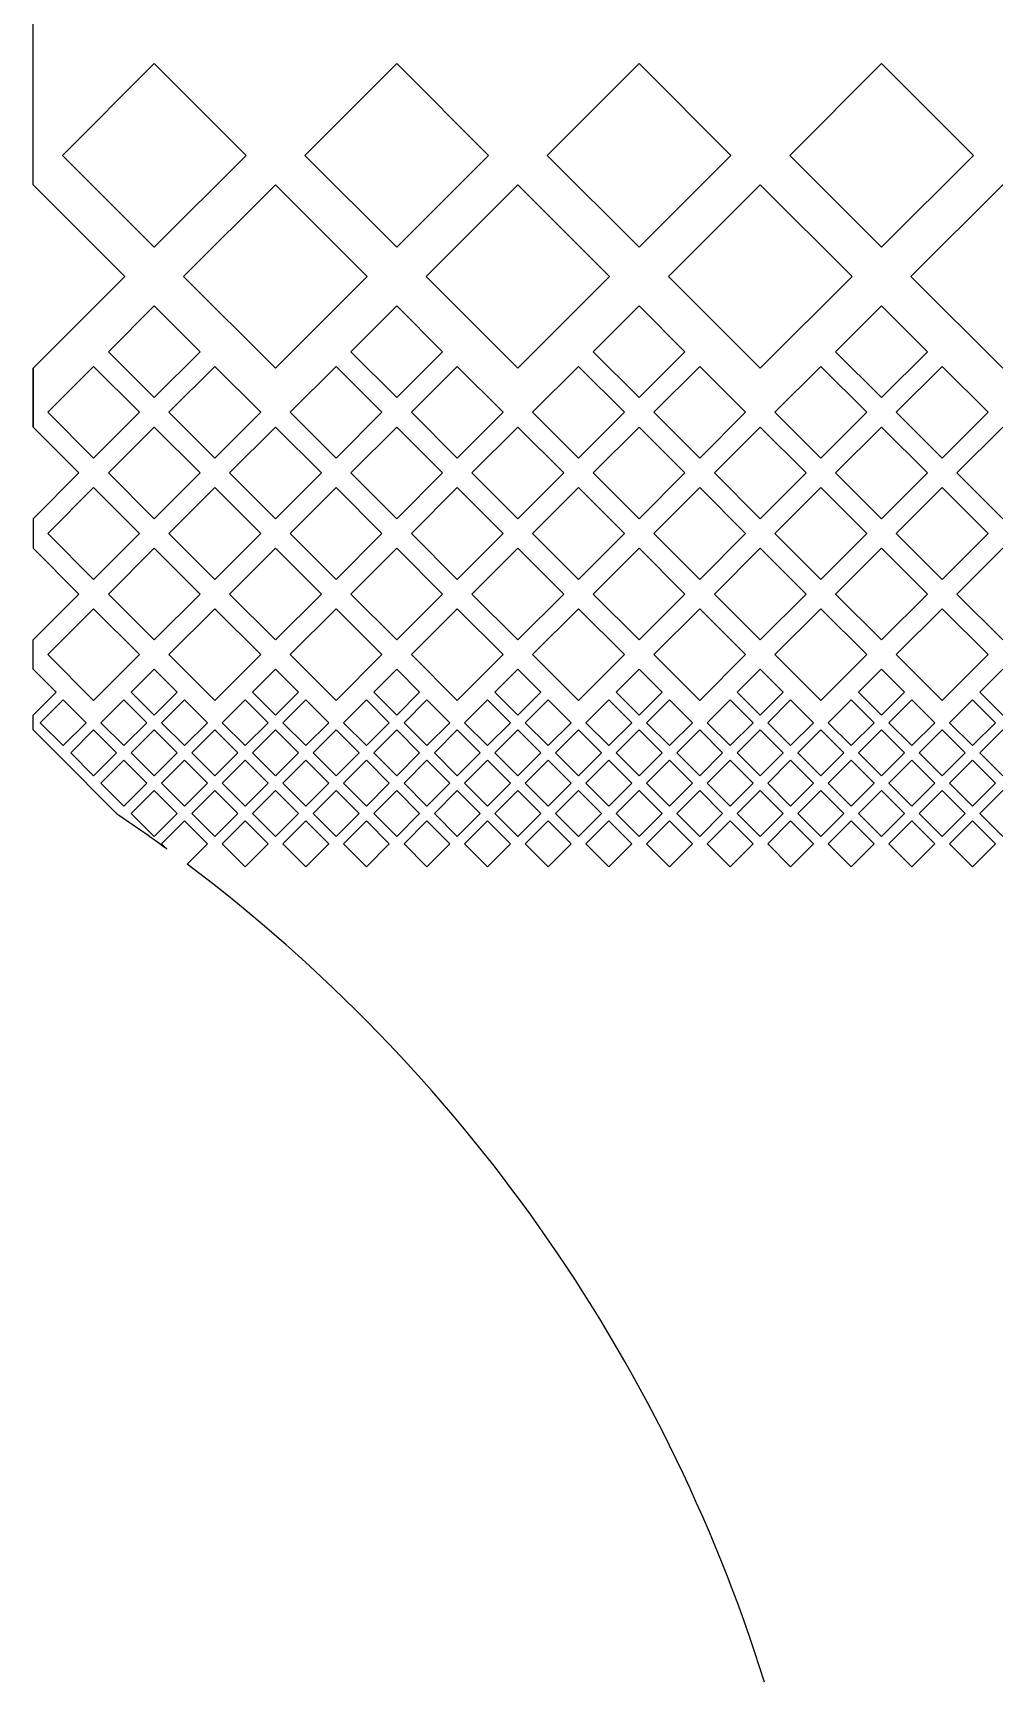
# Model space of a CAD drawing. Header units: inches. Extents: x 1277 to 1304299, y 7085 to 100777.
# Drawn here: x 1302136 to 1302878, y 94749 to 96019 of the extents above; entities that cross this region are included whole.
import ezdxf

# ---------------------------------------------------------------- set-up
doc = ezdxf.new("R2010")
doc.units = ezdxf.units.IN
doc.header["$MEASUREMENT"] = 0

msp = doc.modelspace()

# ---------------------------------------------------------------- linework, layer by layer
for p, q in [((1302136.2, 95902.5), (1302136.2, 96200.1)), ((1302229.5, 95995.9), (1302158.8, 95925.1)), ((1302300.2, 95925.1), (1302229.5, 95995.9)), ((1302416.2, 95995.9), (1302345.5, 95925.1)), ((1302486.9, 95925.1), (1302416.2, 95995.9)), ((1302602.9, 95995.9), (1302532.2, 95925.1)), ((1302673.6, 95925.1), (1302602.9, 95995.9)), ((1302789.5, 95995.9), (1302718.8, 95925.1)), ((1302860.3, 95925.1), (1302789.5, 95995.9)), ((1302158.8, 95925.1), (1302229.5, 95854.4)), ((1302229.5, 95854.4), (1302300.2, 95925.1)), ((1302345.5, 95925.1), (1302416.2, 95854.4)), ((1302416.2, 95854.4), (1302486.9, 95925.1)), ((1302532.2, 95925.1), (1302602.9, 95854.4)), ((1302602.9, 95854.4), (1302673.6, 95925.1)), ((1302718.8, 95925.1), (1302789.5, 95854.4)), ((1302789.5, 95854.4), (1302860.3, 95925.1)), ((1302206.9, 95831.8), (1302136.2, 95902.5)), ((1302322.9, 95902.5), (1302252.1, 95831.8)), ((1302393.6, 95831.8), (1302322.9, 95902.5)), ((1302509.5, 95902.5), (1302438.8, 95831.8)), ((1302580.2, 95831.8), (1302509.5, 95902.5)), ((1302696.2, 95902.5), (1302625.5, 95831.8)), ((1302766.9, 95831.8), (1302696.2, 95902.5)), ((1302882.9, 95902.5), (1302812.2, 95831.8)), ((1302136.2, 95761.1), (1302206.9, 95831.8)), ((1302252.1, 95831.8), (1302322.9, 95761.1)), ((1302322.9, 95761.1), (1302393.6, 95831.8)), ((1302438.8, 95831.8), (1302509.5, 95761.1)), ((1302509.5, 95761.1), (1302580.2, 95831.8)), ((1302625.5, 95831.8), (1302696.2, 95761.1)), ((1302696.2, 95761.1), (1302766.9, 95831.8)), ((1302812.2, 95831.8), (1302882.9, 95761.1)), ((1302229.5, 95809.2), (1302194.2, 95773.8)), ((1302264.9, 95773.8), (1302229.5, 95809.2)), ((1302416.2, 95809.2), (1302380.8, 95773.8)), ((1302451.6, 95773.8), (1302416.2, 95809.2)), ((1302602.9, 95809.2), (1302567.5, 95773.8)), ((1302638.2, 95773.8), (1302602.9, 95809.2)), ((1302789.5, 95809.2), (1302754.2, 95773.8)), ((1302824.9, 95773.8), (1302789.5, 95809.2)), ((1302182.8, 95762.5), (1302147.5, 95727.2)), ((1302218.2, 95727.2), (1302182.8, 95762.5)), ((1302194.2, 95773.8), (1302229.5, 95738.5)), ((1302229.5, 95738.5), (1302264.9, 95773.8)), ((1302276.2, 95762.5), (1302240.8, 95727.2)), ((1302311.5, 95727.2), (1302276.2, 95762.5)), ((1302369.5, 95762.5), (1302334.2, 95727.2)), ((1302404.9, 95727.2), (1302369.5, 95762.5)), ((1302380.8, 95773.8), (1302416.2, 95738.5)), ((1302416.2, 95738.5), (1302451.6, 95773.8)), ((1302462.9, 95762.5), (1302427.5, 95727.2)), ((1302498.2, 95727.2), (1302462.9, 95762.5)), ((1302556.2, 95762.5), (1302520.8, 95727.2)), ((1302591.6, 95727.2), (1302556.2, 95762.5)), ((1302567.5, 95773.8), (1302602.9, 95738.5)), ((1302602.9, 95738.5), (1302638.2, 95773.8)), ((1302649.5, 95762.5), (1302614.2, 95727.2)), ((1302684.9, 95727.2), (1302649.5, 95762.5)), ((1302742.9, 95762.5), (1302707.5, 95727.2)), ((1302778.2, 95727.2), (1302742.9, 95762.5)), ((1302754.2, 95773.8), (1302789.5, 95738.5)), ((1302789.5, 95738.5), (1302824.9, 95773.8)), ((1302836.2, 95762.5), (1302800.9, 95727.2)), ((1302871.6, 95727.2), (1302836.2, 95762.5)), ((1302136.2, 95761.1), (1302136.2, 95715.8)), ((1302136.2, 95715.8), (1302136.2, 95761.1)), ((1302147.5, 95727.2), (1302182.8, 95691.8)), ((1302182.8, 95691.8), (1302218.2, 95727.2)), ((1302240.8, 95727.2), (1302276.2, 95691.8)), ((1302276.2, 95691.8), (1302311.5, 95727.2)), ((1302334.2, 95727.2), (1302369.5, 95691.8)), ((1302369.5, 95691.8), (1302404.9, 95727.2)), ((1302427.5, 95727.2), (1302462.9, 95691.8)), ((1302462.9, 95691.8), (1302498.2, 95727.2)), ((1302520.8, 95727.2), (1302556.2, 95691.8)), ((1302556.2, 95691.8), (1302591.6, 95727.2)), ((1302614.2, 95727.2), (1302649.5, 95691.8)), ((1302649.5, 95691.8), (1302684.9, 95727.2)), ((1302707.5, 95727.2), (1302742.9, 95691.8)), ((1302742.9, 95691.8), (1302778.2, 95727.2)), ((1302800.9, 95727.2), (1302836.2, 95691.8)), ((1302836.2, 95691.8), (1302871.6, 95727.2)), ((1302171.5, 95680.5), (1302136.2, 95715.8)), ((1302229.5, 95715.8), (1302194.2, 95680.5)), ((1302264.9, 95680.5), (1302229.5, 95715.8)), ((1302322.9, 95715.8), (1302287.5, 95680.5)), ((1302358.2, 95680.5), (1302322.9, 95715.8)), ((1302416.2, 95715.8), (1302380.8, 95680.5)), ((1302451.6, 95680.5), (1302416.2, 95715.8)), ((1302509.5, 95715.8), (1302474.2, 95680.5)), ((1302544.9, 95680.5), (1302509.5, 95715.8)), ((1302602.9, 95715.8), (1302567.5, 95680.5)), ((1302638.2, 95680.5), (1302602.9, 95715.8)), ((1302696.2, 95715.8), (1302660.9, 95680.5)), ((1302731.6, 95680.5), (1302696.2, 95715.8)), ((1302789.5, 95715.8), (1302754.2, 95680.5)), ((1302824.9, 95680.5), (1302789.5, 95715.8)), ((1302882.9, 95715.8), (1302847.5, 95680.5)), ((1302136.2, 95645.1), (1302171.5, 95680.5)), ((1302194.2, 95680.5), (1302229.5, 95645.1)), ((1302229.5, 95645.1), (1302264.9, 95680.5)), ((1302287.5, 95680.5), (1302322.9, 95645.1)), ((1302322.9, 95645.1), (1302358.2, 95680.5)), ((1302380.8, 95680.5), (1302416.2, 95645.1)), ((1302416.2, 95645.1), (1302451.6, 95680.5)), ((1302474.2, 95680.5), (1302509.5, 95645.1)), ((1302509.5, 95645.1), (1302544.9, 95680.5)), ((1302567.5, 95680.5), (1302602.9, 95645.1)), ((1302602.9, 95645.1), (1302638.2, 95680.5)), ((1302660.9, 95680.5), (1302696.2, 95645.1)), ((1302696.2, 95645.1), (1302731.6, 95680.5)), ((1302754.2, 95680.5), (1302789.5, 95645.1)), ((1302789.5, 95645.1), (1302824.9, 95680.5)), ((1302847.5, 95680.5), (1302882.9, 95645.1)), ((1302182.8, 95669.2), (1302147.5, 95633.8)), ((1302218.2, 95633.8), (1302182.8, 95669.2)), ((1302276.2, 95669.2), (1302240.8, 95633.8)), ((1302311.5, 95633.8), (1302276.2, 95669.2)), ((1302369.5, 95669.2), (1302334.2, 95633.8)), ((1302404.9, 95633.8), (1302369.5, 95669.2)), ((1302462.9, 95669.2), (1302427.5, 95633.8)), ((1302498.2, 95633.8), (1302462.9, 95669.2)), ((1302556.2, 95669.2), (1302520.8, 95633.8)), ((1302591.6, 95633.8), (1302556.2, 95669.2)), ((1302649.5, 95669.2), (1302614.2, 95633.8)), ((1302684.9, 95633.8), (1302649.5, 95669.2)), ((1302742.9, 95669.2), (1302707.5, 95633.8)), ((1302778.2, 95633.8), (1302742.9, 95669.2)), ((1302836.2, 95669.2), (1302800.9, 95633.8)), ((1302871.6, 95633.8), (1302836.2, 95669.2)), ((1302136.2, 95645.1), (1302136.2, 95622.5)), ((1302171.5, 95587.1), (1302136.2, 95622.5)), ((1302171.5, 95587.1), (1302136.2, 95622.5)), ((1302171.5, 95587.1), (1302136.2, 95622.5)), ((1302147.5, 95633.8), (1302182.8, 95598.5)), ((1302182.8, 95598.5), (1302218.2, 95633.8)), ((1302229.5, 95622.5), (1302194.2, 95587.1)), ((1302229.5, 95622.5), (1302194.2, 95587.1)), ((1302229.5, 95622.5), (1302194.2, 95587.1)), ((1302264.9, 95587.1), (1302229.5, 95622.5)), ((1302264.9, 95587.1), (1302229.5, 95622.5)), ((1302264.9, 95587.1), (1302229.5, 95622.5)), ((1302240.8, 95633.8), (1302276.2, 95598.5)), ((1302276.2, 95598.5), (1302311.5, 95633.8)), ((1302322.9, 95622.5), (1302287.5, 95587.1)), ((1302322.9, 95622.5), (1302287.5, 95587.1)), ((1302322.9, 95622.5), (1302287.5, 95587.1)), ((1302358.2, 95587.1), (1302322.9, 95622.5)), ((1302358.2, 95587.1), (1302322.9, 95622.5)), ((1302358.2, 95587.1), (1302322.9, 95622.5)), ((1302334.2, 95633.8), (1302369.5, 95598.5)), ((1302369.5, 95598.5), (1302404.9, 95633.8)), ((1302416.2, 95622.5), (1302380.8, 95587.1)), ((1302416.2, 95622.5), (1302380.8, 95587.1)), ((1302416.2, 95622.5), (1302380.8, 95587.1)), ((1302451.6, 95587.1), (1302416.2, 95622.5)), ((1302451.6, 95587.1), (1302416.2, 95622.5)), ((1302451.6, 95587.1), (1302416.2, 95622.5)), ((1302427.5, 95633.8), (1302462.9, 95598.5)), ((1302462.9, 95598.5), (1302498.2, 95633.8)), ((1302509.5, 95622.5), (1302474.2, 95587.1)), ((1302509.5, 95622.5), (1302474.2, 95587.1)), ((1302509.5, 95622.5), (1302474.2, 95587.1)), ((1302544.9, 95587.1), (1302509.5, 95622.5)), ((1302544.9, 95587.1), (1302509.5, 95622.5)), ((1302544.9, 95587.1), (1302509.5, 95622.5)), ((1302520.8, 95633.8), (1302556.2, 95598.5)), ((1302556.2, 95598.5), (1302591.6, 95633.8)), ((1302602.9, 95622.5), (1302567.5, 95587.1)), ((1302602.9, 95622.5), (1302567.5, 95587.1)), ((1302602.9, 95622.5), (1302567.5, 95587.1)), ((1302638.2, 95587.1), (1302602.9, 95622.5)), ((1302638.2, 95587.1), (1302602.9, 95622.5)), ((1302638.2, 95587.1), (1302602.9, 95622.5)), ((1302614.2, 95633.8), (1302649.5, 95598.5)), ((1302649.5, 95598.5), (1302684.9, 95633.8)), ((1302696.2, 95622.5), (1302660.9, 95587.1)), ((1302696.2, 95622.5), (1302660.9, 95587.1)), ((1302696.2, 95622.5), (1302660.9, 95587.1)), ((1302731.6, 95587.1), (1302696.2, 95622.5)), ((1302731.6, 95587.1), (1302696.2, 95622.5)), ((1302731.6, 95587.1), (1302696.2, 95622.5)), ((1302707.5, 95633.8), (1302742.9, 95598.5)), ((1302742.9, 95598.5), (1302778.2, 95633.8)), ((1302789.5, 95622.5), (1302754.2, 95587.1)), ((1302789.5, 95622.5), (1302754.2, 95587.1)), ((1302789.5, 95622.5), (1302754.2, 95587.1)), ((1302824.9, 95587.1), (1302789.5, 95622.5)), ((1302824.9, 95587.1), (1302789.5, 95622.5)), ((1302824.9, 95587.1), (1302789.5, 95622.5)), ((1302800.9, 95633.8), (1302836.2, 95598.5)), ((1302836.2, 95598.5), (1302871.6, 95633.8)), ((1302882.9, 95622.5), (1302847.5, 95587.1)), ((1302882.9, 95622.5), (1302847.5, 95587.1)), ((1302882.9, 95622.5), (1302847.5, 95587.1)), ((1302136.2, 95551.8), (1302171.5, 95587.1)), ((1302136.2, 95551.8), (1302171.5, 95587.1)), ((1302136.2, 95551.8), (1302171.5, 95587.1)), ((1302194.2, 95587.1), (1302229.5, 95551.8)), ((1302194.2, 95587.1), (1302229.5, 95551.8)), ((1302194.2, 95587.1), (1302229.5, 95551.8)), ((1302229.5, 95551.8), (1302264.9, 95587.1)), ((1302229.5, 95551.8), (1302264.9, 95587.1)), ((1302229.5, 95551.8), (1302264.9, 95587.1)), ((1302287.5, 95587.1), (1302322.9, 95551.8)), ((1302287.5, 95587.1), (1302322.9, 95551.8)), ((1302287.5, 95587.1), (1302322.9, 95551.8)), ((1302322.9, 95551.8), (1302358.2, 95587.1)), ((1302322.9, 95551.8), (1302358.2, 95587.1)), ((1302322.9, 95551.8), (1302358.2, 95587.1)), ((1302380.8, 95587.1), (1302416.2, 95551.8)), ((1302380.8, 95587.1), (1302416.2, 95551.8)), ((1302380.8, 95587.1), (1302416.2, 95551.8)), ((1302416.2, 95551.8), (1302451.6, 95587.1)), ((1302416.2, 95551.8), (1302451.6, 95587.1)), ((1302416.2, 95551.8), (1302451.6, 95587.1)), ((1302474.2, 95587.1), (1302509.5, 95551.8)), ((1302474.2, 95587.1), (1302509.5, 95551.8)), ((1302474.2, 95587.1), (1302509.5, 95551.8)), ((1302509.5, 95551.8), (1302544.9, 95587.1)), ((1302509.5, 95551.8), (1302544.9, 95587.1)), ((1302509.5, 95551.8), (1302544.9, 95587.1)), ((1302567.5, 95587.1), (1302602.9, 95551.8)), ((1302567.5, 95587.1), (1302602.9, 95551.8)), ((1302567.5, 95587.1), (1302602.9, 95551.8)), ((1302602.9, 95551.8), (1302638.2, 95587.1)), ((1302602.9, 95551.8), (1302638.2, 95587.1)), ((1302602.9, 95551.8), (1302638.2, 95587.1)), ((1302660.9, 95587.1), (1302696.2, 95551.8)), ((1302660.9, 95587.1), (1302696.2, 95551.8)), ((1302660.9, 95587.1), (1302696.2, 95551.8)), ((1302696.2, 95551.8), (1302731.6, 95587.1)), ((1302696.2, 95551.8), (1302731.6, 95587.1)), ((1302696.2, 95551.8), (1302731.6, 95587.1)), ((1302754.2, 95587.1), (1302789.5, 95551.8)), ((1302754.2, 95587.1), (1302789.5, 95551.8)), ((1302754.2, 95587.1), (1302789.5, 95551.8)), ((1302789.5, 95551.8), (1302824.9, 95587.1)), ((1302789.5, 95551.8), (1302824.9, 95587.1)), ((1302789.5, 95551.8), (1302824.9, 95587.1)), ((1302847.5, 95587.1), (1302882.9, 95551.8)), ((1302847.5, 95587.1), (1302882.9, 95551.8)), ((1302847.5, 95587.1), (1302882.9, 95551.8)), ((1302182.8, 95575.8), (1302147.5, 95540.5)), ((1302182.8, 95575.8), (1302147.5, 95540.5)), ((1302182.8, 95575.8), (1302147.5, 95540.5)), ((1302218.2, 95540.5), (1302182.8, 95575.8)), ((1302218.2, 95540.5), (1302182.8, 95575.8)), ((1302218.2, 95540.5), (1302182.8, 95575.8)), ((1302276.2, 95575.8), (1302240.8, 95540.5)), ((1302276.2, 95575.8), (1302240.8, 95540.5)), ((1302276.2, 95575.8), (1302240.8, 95540.5)), ((1302311.5, 95540.5), (1302276.2, 95575.8)), ((1302311.5, 95540.5), (1302276.2, 95575.8)), ((1302311.5, 95540.5), (1302276.2, 95575.8)), ((1302369.5, 95575.8), (1302334.2, 95540.5)), ((1302369.5, 95575.8), (1302334.2, 95540.5)), ((1302369.5, 95575.8), (1302334.2, 95540.5)), ((1302404.9, 95540.5), (1302369.5, 95575.8)), ((1302404.9, 95540.5), (1302369.5, 95575.8)), ((1302404.9, 95540.5), (1302369.5, 95575.8)), ((1302462.9, 95575.8), (1302427.5, 95540.5)), ((1302462.9, 95575.8), (1302427.5, 95540.5)), ((1302462.9, 95575.8), (1302427.5, 95540.5)), ((1302498.2, 95540.5), (1302462.9, 95575.8)), ((1302498.2, 95540.5), (1302462.9, 95575.8)), ((1302498.2, 95540.5), (1302462.9, 95575.8)), ((1302556.2, 95575.8), (1302520.8, 95540.5)), ((1302556.2, 95575.8), (1302520.8, 95540.5)), ((1302556.2, 95575.8), (1302520.8, 95540.5)), ((1302591.6, 95540.5), (1302556.2, 95575.8)), ((1302591.6, 95540.5), (1302556.2, 95575.8)), ((1302591.6, 95540.5), (1302556.2, 95575.8)), ((1302649.5, 95575.8), (1302614.2, 95540.5)), ((1302649.5, 95575.8), (1302614.2, 95540.5)), ((1302649.5, 95575.8), (1302614.2, 95540.5)), ((1302684.9, 95540.5), (1302649.5, 95575.8)), ((1302684.9, 95540.5), (1302649.5, 95575.8)), ((1302684.9, 95540.5), (1302649.5, 95575.8)), ((1302742.9, 95575.8), (1302707.5, 95540.5)), ((1302742.9, 95575.8), (1302707.5, 95540.5)), ((1302742.9, 95575.8), (1302707.5, 95540.5)), ((1302778.2, 95540.5), (1302742.9, 95575.8)), ((1302778.2, 95540.5), (1302742.9, 95575.8)), ((1302778.2, 95540.5), (1302742.9, 95575.8)), ((1302836.2, 95575.8), (1302800.9, 95540.5)), ((1302836.2, 95575.8), (1302800.9, 95540.5)), ((1302836.2, 95575.8), (1302800.9, 95540.5)), ((1302871.6, 95540.5), (1302836.2, 95575.8)), ((1302871.6, 95540.5), (1302836.2, 95575.8)), ((1302871.6, 95540.5), (1302836.2, 95575.8)), ((1302136.2, 95529.2), (1302136.2, 95551.8)), ((1302147.5, 95540.5), (1302182.8, 95505.1)), ((1302147.5, 95540.5), (1302182.8, 95505.1)), ((1302147.5, 95540.5), (1302182.8, 95505.1)), ((1302182.8, 95505.1), (1302218.2, 95540.5)), ((1302182.8, 95505.1), (1302218.2, 95540.5)), ((1302182.8, 95505.1), (1302218.2, 95540.5)), ((1302240.8, 95540.5), (1302276.2, 95505.1)), ((1302240.8, 95540.5), (1302276.2, 95505.1)), ((1302240.8, 95540.5), (1302276.2, 95505.1)), ((1302276.2, 95505.1), (1302311.5, 95540.5)), ((1302276.2, 95505.1), (1302311.5, 95540.5)), ((1302276.2, 95505.1), (1302311.5, 95540.5)), ((1302334.2, 95540.5), (1302369.5, 95505.1)), ((1302334.2, 95540.5), (1302369.5, 95505.1)), ((1302334.2, 95540.5), (1302369.5, 95505.1)), ((1302369.5, 95505.1), (1302404.9, 95540.5)), ((1302369.5, 95505.1), (1302404.9, 95540.5)), ((1302369.5, 95505.1), (1302404.9, 95540.5)), ((1302427.5, 95540.5), (1302462.9, 95505.1)), ((1302427.5, 95540.5), (1302462.9, 95505.1)), ((1302427.5, 95540.5), (1302462.9, 95505.1)), ((1302462.9, 95505.1), (1302498.2, 95540.5)), ((1302462.9, 95505.1), (1302498.2, 95540.5)), ((1302462.9, 95505.1), (1302498.2, 95540.5)), ((1302520.8, 95540.5), (1302556.2, 95505.1)), ((1302520.8, 95540.5), (1302556.2, 95505.1)), ((1302520.8, 95540.5), (1302556.2, 95505.1)), ((1302556.2, 95505.1), (1302591.6, 95540.5)), ((1302556.2, 95505.1), (1302591.6, 95540.5)), ((1302556.2, 95505.1), (1302591.6, 95540.5)), ((1302614.2, 95540.5), (1302649.5, 95505.1)), ((1302614.2, 95540.5), (1302649.5, 95505.1)), ((1302614.2, 95540.5), (1302649.5, 95505.1)), ((1302649.5, 95505.1), (1302684.9, 95540.5)), ((1302649.5, 95505.1), (1302684.9, 95540.5)), ((1302649.5, 95505.1), (1302684.9, 95540.5)), ((1302707.5, 95540.5), (1302742.9, 95505.1)), ((1302707.5, 95540.5), (1302742.9, 95505.1)), ((1302707.5, 95540.5), (1302742.9, 95505.1)), ((1302742.9, 95505.1), (1302778.2, 95540.5)), ((1302742.9, 95505.1), (1302778.2, 95540.5)), ((1302742.9, 95505.1), (1302778.2, 95540.5)), ((1302800.9, 95540.5), (1302836.2, 95505.1)), ((1302800.9, 95540.5), (1302836.2, 95505.1)), ((1302800.9, 95540.5), (1302836.2, 95505.1)), ((1302836.2, 95505.1), (1302871.6, 95540.5)), ((1302836.2, 95505.1), (1302871.6, 95540.5)), ((1302836.2, 95505.1), (1302871.6, 95540.5)), ((1302153.9, 95511.5), (1302136.2, 95529.2)), ((1302229.5, 95529.2), (1302211.8, 95511.5)), ((1302247.2, 95511.5), (1302229.5, 95529.2)), ((1302322.9, 95529.2), (1302305.2, 95511.5)), ((1302340.5, 95511.5), (1302322.9, 95529.2)), ((1302416.2, 95529.2), (1302398.5, 95511.5)), ((1302433.9, 95511.5), (1302416.2, 95529.2)), ((1302509.5, 95529.2), (1302491.9, 95511.5)), ((1302527.2, 95511.5), (1302509.5, 95529.2)), ((1302602.9, 95529.2), (1302585.2, 95511.5)), ((1302620.5, 95511.5), (1302602.9, 95529.2)), ((1302696.2, 95529.2), (1302678.5, 95511.5)), ((1302713.9, 95511.5), (1302696.2, 95529.2)), ((1302789.5, 95529.2), (1302771.9, 95511.5)), ((1302807.2, 95511.5), (1302789.5, 95529.2)), ((1302882.9, 95529.2), (1302865.2, 95511.5)), ((1302136.2, 95493.8), (1302153.9, 95511.5)), ((1302211.8, 95511.5), (1302229.5, 95493.8)), ((1302229.5, 95493.8), (1302247.2, 95511.5)), ((1302305.2, 95511.5), (1302322.9, 95493.8)), ((1302322.9, 95493.8), (1302340.5, 95511.5)), ((1302398.5, 95511.5), (1302416.2, 95493.8)), ((1302416.2, 95493.8), (1302433.9, 95511.5)), ((1302491.9, 95511.5), (1302509.5, 95493.8)), ((1302509.5, 95493.8), (1302527.2, 95511.5)), ((1302585.2, 95511.5), (1302602.9, 95493.8)), ((1302602.9, 95493.8), (1302620.5, 95511.5)), ((1302678.5, 95511.5), (1302696.2, 95493.8)), ((1302696.2, 95493.8), (1302713.9, 95511.5)), ((1302771.9, 95511.5), (1302789.5, 95493.8)), ((1302789.5, 95493.8), (1302807.2, 95511.5)), ((1302865.2, 95511.5), (1302882.9, 95493.8)), ((1302159.5, 95505.8), (1302141.8, 95488.1)), ((1302177.2, 95488.1), (1302159.5, 95505.8)), ((1302206.2, 95505.8), (1302188.5, 95488.1)), ((1302223.9, 95488.1), (1302206.2, 95505.8)), ((1302252.9, 95505.8), (1302235.2, 95488.1)), ((1302270.5, 95488.1), (1302252.9, 95505.8)), ((1302299.5, 95505.8), (1302281.8, 95488.1)), ((1302317.2, 95488.1), (1302299.5, 95505.8)), ((1302346.2, 95505.8), (1302328.5, 95488.1)), ((1302363.9, 95488.1), (1302346.2, 95505.8)), ((1302392.9, 95505.8), (1302375.2, 95488.1)), ((1302410.5, 95488.1), (1302392.9, 95505.8)), ((1302439.5, 95505.8), (1302421.9, 95488.1)), ((1302457.2, 95488.1), (1302439.5, 95505.8)), ((1302486.2, 95505.8), (1302468.5, 95488.1)), ((1302503.9, 95488.1), (1302486.2, 95505.8)), ((1302532.9, 95505.8), (1302515.2, 95488.1)), ((1302550.5, 95488.1), (1302532.9, 95505.8)), ((1302579.5, 95505.8), (1302561.9, 95488.1)), ((1302597.2, 95488.1), (1302579.5, 95505.8)), ((1302626.2, 95505.8), (1302608.5, 95488.1)), ((1302643.9, 95488.1), (1302626.2, 95505.8)), ((1302672.9, 95505.8), (1302655.2, 95488.1)), ((1302690.6, 95488.1), (1302672.9, 95505.8)), ((1302719.5, 95505.8), (1302701.9, 95488.1)), ((1302737.2, 95488.1), (1302719.5, 95505.8)), ((1302766.2, 95505.8), (1302748.5, 95488.1)), ((1302783.9, 95488.1), (1302766.2, 95505.8)), ((1302812.9, 95505.8), (1302795.2, 95488.1)), ((1302830.6, 95488.1), (1302812.9, 95505.8)), ((1302859.6, 95505.8), (1302841.9, 95488.1)), ((1302877.2, 95488.1), (1302859.6, 95505.8)), ((1302136.2, 95482.5), (1302136.2, 95493.8)), ((1302136.2, 95482.5), (1302153.9, 95464.8)), ((1302141.8, 95488.1), (1302159.5, 95470.5)), ((1302159.5, 95470.5), (1302177.2, 95488.1)), ((1302182.8, 95482.5), (1302165.2, 95464.8)), ((1302200.5, 95464.8), (1302182.8, 95482.5)), ((1302188.5, 95488.1), (1302206.2, 95470.5)), ((1302206.2, 95470.5), (1302223.9, 95488.1)), ((1302229.5, 95482.5), (1302211.8, 95464.8)), ((1302247.2, 95464.8), (1302229.5, 95482.5)), ((1302235.2, 95488.1), (1302252.9, 95470.5)), ((1302252.9, 95470.5), (1302270.5, 95488.1)), ((1302276.2, 95482.5), (1302258.5, 95464.8)), ((1302293.9, 95464.8), (1302276.2, 95482.5)), ((1302281.8, 95488.1), (1302299.5, 95470.5)), ((1302299.5, 95470.5), (1302317.2, 95488.1)), ((1302322.9, 95482.5), (1302305.2, 95464.8)), ((1302340.5, 95464.8), (1302322.9, 95482.5)), ((1302328.5, 95488.1), (1302346.2, 95470.5)), ((1302346.2, 95470.5), (1302363.9, 95488.1)), ((1302369.5, 95482.5), (1302351.8, 95464.8)), ((1302387.2, 95464.8), (1302369.5, 95482.5)), ((1302375.2, 95488.1), (1302392.9, 95470.5)), ((1302392.9, 95470.5), (1302410.5, 95488.1)), ((1302416.2, 95482.5), (1302398.5, 95464.8)), ((1302433.9, 95464.8), (1302416.2, 95482.5)), ((1302421.9, 95488.1), (1302439.5, 95470.5)), ((1302439.5, 95470.5), (1302457.2, 95488.1)), ((1302462.9, 95482.5), (1302445.2, 95464.8)), ((1302480.5, 95464.8), (1302462.9, 95482.5)), ((1302468.5, 95488.1), (1302486.2, 95470.5)), ((1302486.2, 95470.5), (1302503.9, 95488.1)), ((1302509.5, 95482.5), (1302491.9, 95464.8)), ((1302527.2, 95464.8), (1302509.5, 95482.5)), ((1302515.2, 95488.1), (1302532.9, 95470.5)), ((1302532.9, 95470.5), (1302550.5, 95488.1)), ((1302556.2, 95482.5), (1302538.5, 95464.8)), ((1302573.9, 95464.8), (1302556.2, 95482.5)), ((1302561.9, 95488.1), (1302579.5, 95470.5)), ((1302579.5, 95470.5), (1302597.2, 95488.1)), ((1302602.9, 95482.5), (1302585.2, 95464.8)), ((1302620.5, 95464.8), (1302602.9, 95482.5)), ((1302608.5, 95488.1), (1302626.2, 95470.5)), ((1302626.2, 95470.5), (1302643.9, 95488.1)), ((1302649.5, 95482.5), (1302631.9, 95464.8)), ((1302667.2, 95464.8), (1302649.5, 95482.5)), ((1302655.2, 95488.1), (1302672.9, 95470.5)), ((1302672.9, 95470.5), (1302690.6, 95488.1)), ((1302696.2, 95482.5), (1302678.5, 95464.8)), ((1302713.9, 95464.8), (1302696.2, 95482.5)), ((1302701.9, 95488.1), (1302719.5, 95470.5)), ((1302719.5, 95470.5), (1302737.2, 95488.1)), ((1302742.9, 95482.5), (1302725.2, 95464.8)), ((1302760.6, 95464.8), (1302742.9, 95482.5)), ((1302748.5, 95488.1), (1302766.2, 95470.5)), ((1302766.2, 95470.5), (1302783.9, 95488.1)), ((1302789.5, 95482.5), (1302771.9, 95464.8)), ((1302807.2, 95464.8), (1302789.5, 95482.5)), ((1302795.2, 95488.1), (1302812.9, 95470.5)), ((1302812.9, 95470.5), (1302830.6, 95488.1)), ((1302836.2, 95482.5), (1302818.5, 95464.8)), ((1302853.9, 95464.8), (1302836.2, 95482.5)), ((1302841.9, 95488.1), (1302859.6, 95470.5)), ((1302859.6, 95470.5), (1302877.2, 95488.1)), ((1302882.9, 95482.5), (1302865.2, 95464.8)), ((1302153.9, 95464.8), (1302201.3, 95417.4)), ((1302165.2, 95464.8), (1302182.8, 95447.1)), ((1302182.8, 95447.1), (1302200.5, 95464.8)), ((1302206.2, 95459.2), (1302188.5, 95441.5)), ((1302223.9, 95441.5), (1302206.2, 95459.2)), ((1302211.8, 95464.8), (1302229.5, 95447.1)), ((1302229.5, 95447.1), (1302247.2, 95464.8)), ((1302252.9, 95459.2), (1302235.2, 95441.5)), ((1302270.5, 95441.5), (1302252.9, 95459.2)), ((1302258.5, 95464.8), (1302276.2, 95447.1)), ((1302276.2, 95447.1), (1302293.9, 95464.8)), ((1302299.5, 95459.2), (1302281.8, 95441.5)), ((1302317.2, 95441.5), (1302299.5, 95459.2)), ((1302305.2, 95464.8), (1302322.9, 95447.1)), ((1302322.9, 95447.1), (1302340.5, 95464.8)), ((1302346.2, 95459.2), (1302328.5, 95441.5)), ((1302363.9, 95441.5), (1302346.2, 95459.2)), ((1302351.8, 95464.8), (1302369.5, 95447.1)), ((1302369.5, 95447.1), (1302387.2, 95464.8)), ((1302392.9, 95459.2), (1302375.2, 95441.5)), ((1302410.5, 95441.5), (1302392.9, 95459.2)), ((1302398.5, 95464.8), (1302416.2, 95447.1)), ((1302416.2, 95447.1), (1302433.9, 95464.8)), ((1302439.5, 95459.2), (1302421.9, 95441.5)), ((1302457.2, 95441.5), (1302439.5, 95459.2)), ((1302445.2, 95464.8), (1302462.9, 95447.1)), ((1302462.9, 95447.1), (1302480.5, 95464.8)), ((1302486.2, 95459.2), (1302468.5, 95441.5)), ((1302503.9, 95441.5), (1302486.2, 95459.2)), ((1302491.9, 95464.8), (1302509.5, 95447.1)), ((1302509.5, 95447.1), (1302527.2, 95464.8)), ((1302532.9, 95459.2), (1302515.2, 95441.5)), ((1302550.5, 95441.5), (1302532.9, 95459.2)), ((1302538.5, 95464.8), (1302556.2, 95447.1)), ((1302556.2, 95447.1), (1302573.9, 95464.8)), ((1302579.5, 95459.2), (1302561.9, 95441.5)), ((1302597.2, 95441.5), (1302579.5, 95459.2)), ((1302585.2, 95464.8), (1302602.9, 95447.1)), ((1302602.9, 95447.1), (1302620.5, 95464.8)), ((1302626.2, 95459.2), (1302608.5, 95441.5)), ((1302643.9, 95441.5), (1302626.2, 95459.2)), ((1302631.9, 95464.8), (1302649.5, 95447.1)), ((1302649.5, 95447.1), (1302667.2, 95464.8)), ((1302672.9, 95459.2), (1302655.2, 95441.5)), ((1302690.6, 95441.5), (1302672.9, 95459.2)), ((1302678.5, 95464.8), (1302696.2, 95447.1)), ((1302696.2, 95447.1), (1302713.9, 95464.8)), ((1302719.5, 95459.2), (1302701.9, 95441.5)), ((1302737.2, 95441.5), (1302719.5, 95459.2)), ((1302725.2, 95464.8), (1302742.9, 95447.1)), ((1302742.9, 95447.1), (1302760.6, 95464.8)), ((1302766.2, 95459.2), (1302748.5, 95441.5)), ((1302783.9, 95441.5), (1302766.2, 95459.2)), ((1302771.9, 95464.8), (1302789.5, 95447.1)), ((1302789.5, 95447.1), (1302807.2, 95464.8)), ((1302812.9, 95459.2), (1302795.2, 95441.5)), ((1302830.6, 95441.5), (1302812.9, 95459.2)), ((1302818.5, 95464.8), (1302836.2, 95447.1)), ((1302836.2, 95447.1), (1302853.9, 95464.8)), ((1302859.6, 95459.2), (1302841.9, 95441.5)), ((1302877.2, 95441.5), (1302859.6, 95459.2)), ((1302865.2, 95464.8), (1302882.9, 95447.1)), ((1302188.5, 95441.5), (1302206.2, 95423.8)), ((1302206.2, 95423.8), (1302223.9, 95441.5)), ((1302229.5, 95435.8), (1302211.8, 95418.1)), ((1302247.2, 95418.1), (1302229.5, 95435.8)), ((1302235.2, 95441.5), (1302252.9, 95423.8)), ((1302252.9, 95423.8), (1302270.5, 95441.5)), ((1302276.2, 95435.8), (1302258.5, 95418.1)), ((1302293.9, 95418.1), (1302276.2, 95435.8)), ((1302281.8, 95441.5), (1302299.5, 95423.8)), ((1302299.5, 95423.8), (1302317.2, 95441.5)), ((1302322.9, 95435.8), (1302305.2, 95418.1)), ((1302340.5, 95418.1), (1302322.9, 95435.8)), ((1302328.5, 95441.5), (1302346.2, 95423.8)), ((1302346.2, 95423.8), (1302363.9, 95441.5)), ((1302369.5, 95435.8), (1302351.8, 95418.1)), ((1302387.2, 95418.1), (1302369.5, 95435.8)), ((1302375.2, 95441.5), (1302392.9, 95423.8)), ((1302392.9, 95423.8), (1302410.5, 95441.5)), ((1302416.2, 95435.8), (1302398.5, 95418.1)), ((1302433.9, 95418.1), (1302416.2, 95435.8)), ((1302421.9, 95441.5), (1302439.5, 95423.8)), ((1302439.5, 95423.8), (1302457.2, 95441.5)), ((1302462.9, 95435.8), (1302445.2, 95418.1)), ((1302480.5, 95418.1), (1302462.9, 95435.8)), ((1302468.5, 95441.5), (1302486.2, 95423.8)), ((1302486.2, 95423.8), (1302503.9, 95441.5)), ((1302509.5, 95435.8), (1302491.9, 95418.1)), ((1302527.2, 95418.1), (1302509.5, 95435.8)), ((1302515.2, 95441.5), (1302532.9, 95423.8)), ((1302532.9, 95423.8), (1302550.5, 95441.5)), ((1302556.2, 95435.8), (1302538.5, 95418.1)), ((1302573.9, 95418.1), (1302556.2, 95435.8)), ((1302561.9, 95441.5), (1302579.5, 95423.8)), ((1302579.5, 95423.8), (1302597.2, 95441.5)), ((1302602.9, 95435.8), (1302585.2, 95418.1)), ((1302620.5, 95418.1), (1302602.9, 95435.8)), ((1302608.5, 95441.5), (1302626.2, 95423.8)), ((1302626.2, 95423.8), (1302643.9, 95441.5)), ((1302649.5, 95435.8), (1302631.9, 95418.1)), ((1302667.2, 95418.1), (1302649.5, 95435.8)), ((1302655.2, 95441.5), (1302672.9, 95423.8)), ((1302672.9, 95423.8), (1302690.6, 95441.5)), ((1302696.2, 95435.8), (1302678.5, 95418.1)), ((1302713.9, 95418.1), (1302696.2, 95435.8)), ((1302701.9, 95441.5), (1302719.5, 95423.8)), ((1302719.5, 95423.8), (1302737.2, 95441.5)), ((1302742.9, 95435.8), (1302725.2, 95418.1)), ((1302760.6, 95418.1), (1302742.9, 95435.8)), ((1302748.5, 95441.5), (1302766.2, 95423.8)), ((1302766.2, 95423.8), (1302783.9, 95441.5)), ((1302789.5, 95435.8), (1302771.9, 95418.1)), ((1302807.2, 95418.1), (1302789.5, 95435.8)), ((1302795.2, 95441.5), (1302812.9, 95423.8)), ((1302812.9, 95423.8), (1302830.6, 95441.5)), ((1302836.2, 95435.8), (1302818.5, 95418.1)), ((1302853.9, 95418.1), (1302836.2, 95435.8)), ((1302841.9, 95441.5), (1302859.6, 95423.8)), ((1302859.6, 95423.8), (1302877.2, 95441.5)), ((1302882.9, 95435.8), (1302865.2, 95418.1)), ((1302211.8, 95418.1), (1302229.5, 95400.5)), ((1302229.5, 95400.5), (1302247.2, 95418.1)), ((1302252.9, 95412.5), (1302235.2, 95394.8)), ((1302270.5, 95394.8), (1302252.9, 95412.5)), ((1302258.5, 95418.1), (1302276.2, 95400.5)), ((1302276.2, 95400.5), (1302293.9, 95418.1)), ((1302299.5, 95412.5), (1302281.8, 95394.8)), ((1302317.2, 95394.8), (1302299.5, 95412.5)), ((1302305.2, 95418.1), (1302322.9, 95400.5)), ((1302322.9, 95400.5), (1302340.5, 95418.1)), ((1302346.2, 95412.5), (1302328.5, 95394.8)), ((1302363.9, 95394.8), (1302346.2, 95412.5)), ((1302351.8, 95418.1), (1302369.5, 95400.5)), ((1302369.5, 95400.5), (1302387.2, 95418.1)), ((1302392.9, 95412.5), (1302375.2, 95394.8)), ((1302410.5, 95394.8), (1302392.9, 95412.5)), ((1302398.5, 95418.1), (1302416.2, 95400.5)), ((1302416.2, 95400.5), (1302433.9, 95418.1)), ((1302439.5, 95412.5), (1302421.9, 95394.8)), ((1302457.2, 95394.8), (1302439.5, 95412.5)), ((1302445.2, 95418.1), (1302462.9, 95400.5)), ((1302462.9, 95400.5), (1302480.5, 95418.1)), ((1302486.2, 95412.5), (1302468.5, 95394.8)), ((1302503.9, 95394.8), (1302486.2, 95412.5)), ((1302491.9, 95418.1), (1302509.5, 95400.5)), ((1302509.5, 95400.5), (1302527.2, 95418.1)), ((1302532.9, 95412.5), (1302515.2, 95394.8)), ((1302550.5, 95394.8), (1302532.9, 95412.5)), ((1302538.5, 95418.1), (1302556.2, 95400.5)), ((1302556.2, 95400.5), (1302573.9, 95418.1)), ((1302579.5, 95412.5), (1302561.9, 95394.8)), ((1302597.2, 95394.8), (1302579.5, 95412.5)), ((1302585.2, 95418.1), (1302602.9, 95400.5)), ((1302602.9, 95400.5), (1302620.5, 95418.1)), ((1302626.2, 95412.5), (1302608.5, 95394.8)), ((1302643.9, 95394.8), (1302626.2, 95412.5)), ((1302631.9, 95418.1), (1302649.5, 95400.5)), ((1302649.5, 95400.5), (1302667.2, 95418.1)), ((1302672.9, 95412.5), (1302655.2, 95394.8)), ((1302690.6, 95394.8), (1302672.9, 95412.5)), ((1302678.5, 95418.1), (1302696.2, 95400.5)), ((1302696.2, 95400.5), (1302713.9, 95418.1)), ((1302719.5, 95412.5), (1302701.9, 95394.8)), ((1302737.2, 95394.8), (1302719.5, 95412.5)), ((1302725.2, 95418.1), (1302742.9, 95400.5)), ((1302742.9, 95400.5), (1302760.6, 95418.1)), ((1302766.2, 95412.5), (1302748.5, 95394.8)), ((1302783.9, 95394.8), (1302766.2, 95412.5)), ((1302771.9, 95418.1), (1302789.5, 95400.5)), ((1302789.5, 95400.5), (1302807.2, 95418.1)), ((1302812.9, 95412.5), (1302795.2, 95394.8)), ((1302830.6, 95394.8), (1302812.9, 95412.5)), ((1302818.5, 95418.1), (1302836.2, 95400.5)), ((1302836.2, 95400.5), (1302853.9, 95418.1)), ((1302859.6, 95412.5), (1302841.9, 95394.8)), ((1302877.2, 95394.8), (1302859.6, 95412.5)), ((1302865.2, 95418.1), (1302882.9, 95400.5)), ((1302235.2, 95394.8), (1302239.2, 95390.8)), ((1302254.9, 95379.2), (1302270.5, 95394.8)), ((1302281.8, 95394.8), (1302299.5, 95377.1)), ((1302299.5, 95377.1), (1302317.2, 95394.8)), ((1302328.5, 95394.8), (1302346.2, 95377.1)), ((1302346.2, 95377.1), (1302363.9, 95394.8)), ((1302375.2, 95394.8), (1302392.9, 95377.1)), ((1302392.9, 95377.1), (1302410.5, 95394.8)), ((1302421.9, 95394.8), (1302439.5, 95377.1)), ((1302439.5, 95377.1), (1302457.2, 95394.8)), ((1302468.5, 95394.8), (1302486.2, 95377.1)), ((1302486.2, 95377.1), (1302503.9, 95394.8)), ((1302515.2, 95394.8), (1302532.9, 95377.1)), ((1302532.9, 95377.1), (1302550.5, 95394.8)), ((1302561.9, 95394.8), (1302579.5, 95377.1)), ((1302579.5, 95377.1), (1302597.2, 95394.8)), ((1302608.5, 95394.8), (1302626.2, 95377.1)), ((1302626.2, 95377.1), (1302643.9, 95394.8)), ((1302655.2, 95394.8), (1302672.9, 95377.1)), ((1302672.9, 95377.1), (1302690.6, 95394.8)), ((1302701.9, 95394.8), (1302719.5, 95377.1)), ((1302719.5, 95377.1), (1302737.2, 95394.8)), ((1302748.5, 95394.8), (1302766.2, 95377.1)), ((1302766.2, 95377.1), (1302783.9, 95394.8)), ((1302795.2, 95394.8), (1302812.9, 95377.1)), ((1302812.9, 95377.1), (1302830.6, 95394.8)), ((1302841.9, 95394.8), (1302859.6, 95377.1)), ((1302859.6, 95377.1), (1302877.2, 95394.8))]:
    msp.add_line(p, q)
for start, end in [(53.9044, 56.0578), (17.3995, 53.0156)]:
    msp.add_arc((1301496.5, 94372.2), 1260.6, start, end)

doc.saveas('drawing.dxf')
